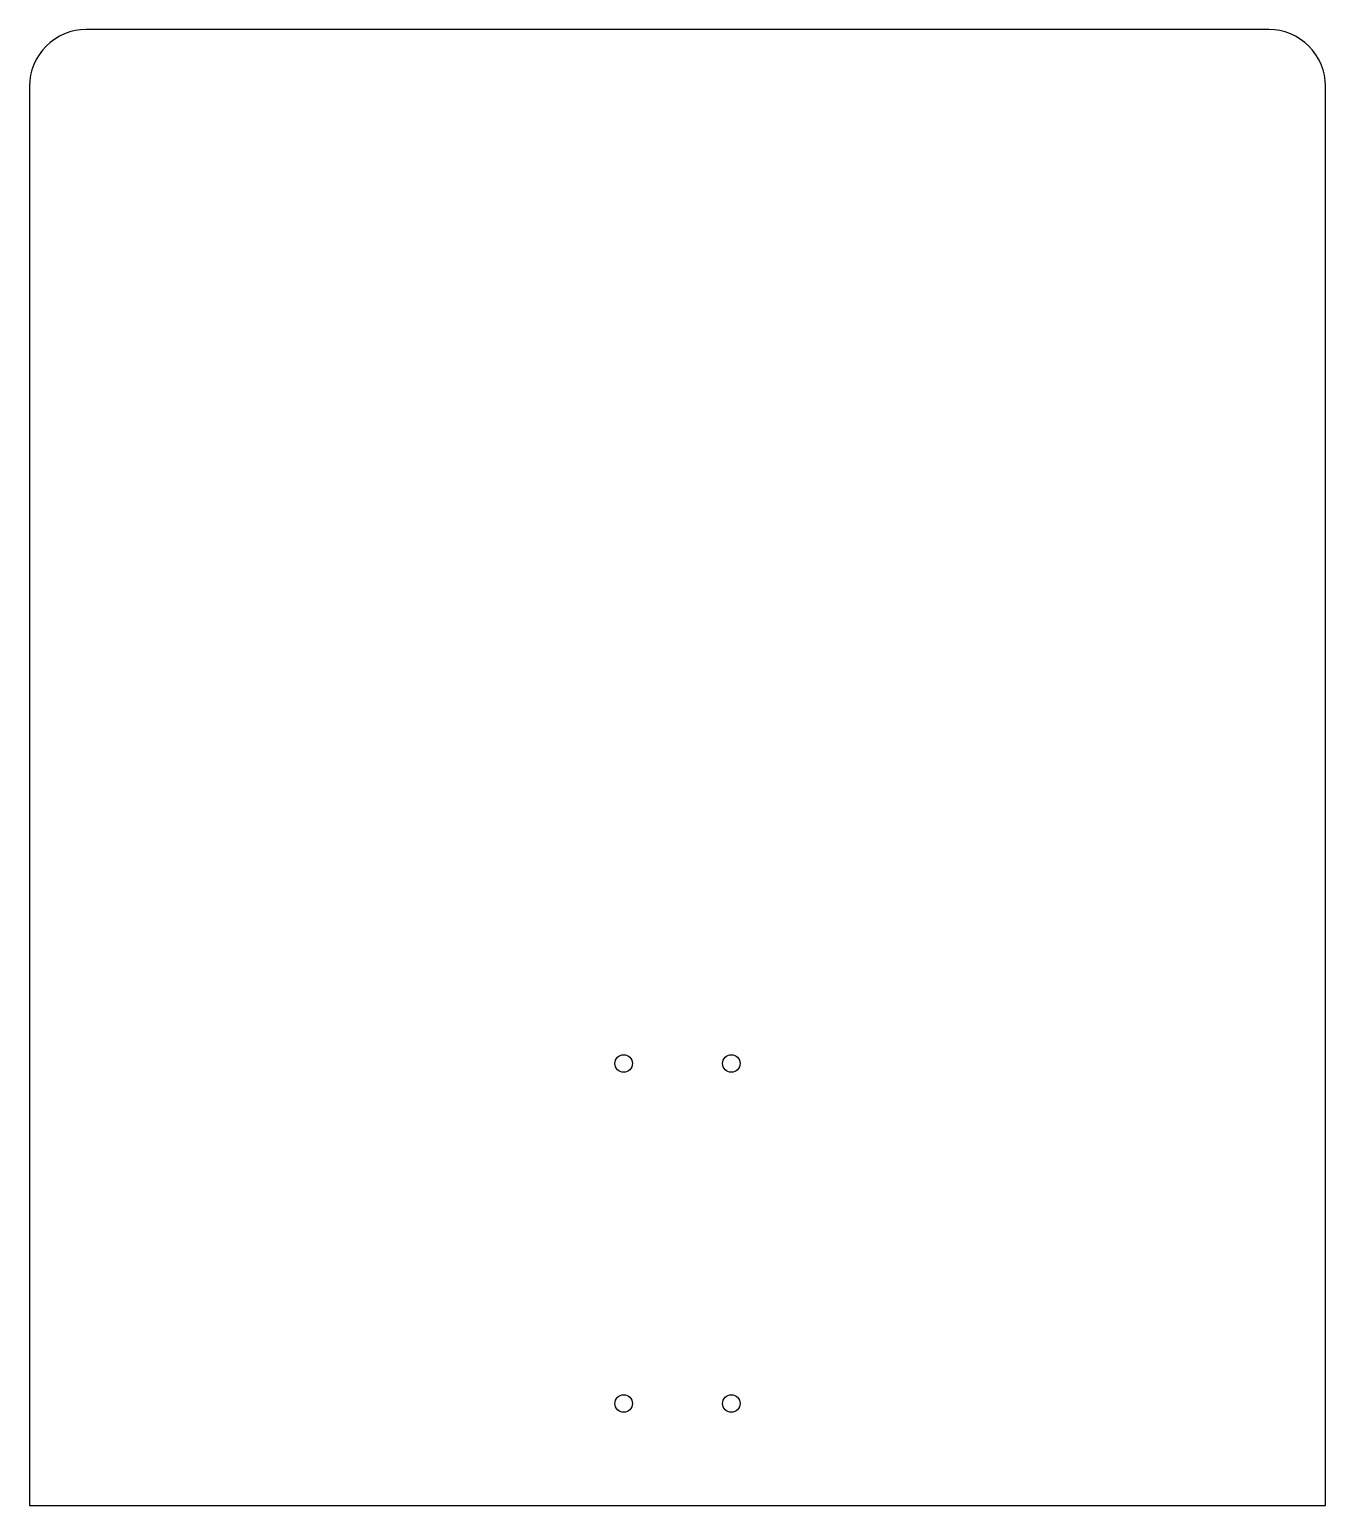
# Model space of a CAD drawing. Header units: millimetres. Extents: x -229 to 229, y -521 to 0.
import ezdxf

# ---------------------------------------------------------------- set-up
doc = ezdxf.new("R2010")
doc.units = ezdxf.units.MM
doc.layers.get('0').update_dxf_attribs({"linetype": 'CONTINUOUS'})

msp = doc.modelspace()

# ---------------------------------------------------------------- linework, layer by layer
msp.add_lwpolyline([(228.75, -20, 0.414214), (208.75, 0), (-208.75, 0, 0.414214), (-228.75, -20), (-228.75, -521), (228.75, -521)], format="xyb", close=True)
for centre in [(-19, -365), (19, -365), (-19, -485), (19, -485)]:
    msp.add_circle(centre, 3.1)

doc.saveas('drawing.dxf')
